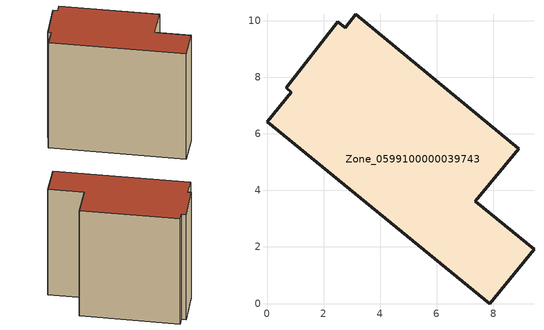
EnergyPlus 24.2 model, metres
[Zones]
Zone_0599100000039743
 floor ground (C_G): 2.76,9.75 3.14,10.22 8.9,5.48 7.36,3.61 9.44,1.91 7.87,0 0,6.43 0.86,7.47 0.68,7.62 2.5,9.96 z0
 wall outside (C_F): 0,6.43 7.87,0 9.44,1.91 7.36,3.61 8.9,5.48 3.14,10.22 2.76,9.75 2.5,9.96 0.68,7.62 0.86,7.47 0,6.43 z0:9.22
 roof outside (C_R): 2.5,9.96 0.68,7.62 0.86,7.47 0,6.43 7.87,0 9.44,1.91 7.36,3.61 8.9,5.48 3.14,10.22 2.76,9.75 z9.22
[BUILDING]
Pand.0599100000039743: North Axis=0; Terrain=City; Loads Convergence Tolerance Value=0.04; Temperature Convergence Tolerance Value=0.4; Solar Distribution=FullExterior; Maximum Number of Warmup Days=25; Minimum Number of Warmup Days=1
[Site:Location]
Rotterdam.The.Hague.AP_ZH_NLD Design_Conditions: Latitude=51.96; Longitude=4.45; Time Zone=1; Elevation=-4.5
[SITE:GROUNDTEMPERATURE:BUILDINGSURFACE]
18, 18, 18, 18, 18, 18, 18, 18, 18, 18, 18, 18
[MATERIAL] Thermal Absorptance=0.9; Solar Absorptance=0.7; Visible Absorptance=0.7
Name | Roughness | Thickness | Conductivity | Density | Specific Heat
G.TI.1946 | MediumSmooth | 0.15 | 1 | 540 | 1210
F.TI.1946 | Rough | 0.3 | 0.857143 | 1920 | 840
R.TI.1946 | MediumRough | 0.2 | 0.1 | 1500 | 1000
[CONSTRUCTION]
C_G: G.TI.1946
C_F: F.TI.1946
C_R: R.TI.1946
[ZONE]
Zone_0599100000039743: Type=1; Multiplier=1; Ceiling Height=Autocalculate; Volume=Autocalculate; Floor Area=autocalculate; Part of Total Floor Area=Yes
[ZONEINFILTRATION:DESIGNFLOWRATE]
Infil_Zone_0599100000039743: Zone or ZoneList or Space or SpaceList=Zone_0599100000039743; Schedule=AlwaysOn; Design Flow Rate Calculation Method=Flow/Area; Flow Rate per Floor Area=0.003; Constant Term Coefficient=1; Temperature Term Coefficient=0; Velocity Term Coefficient=0; Velocity Squared Term Coefficient=0
[HVACTEMPLATE:ZONE:IDEALLOADSAIRSYSTEM]
Zone_0599100000039743: Maximum Heating Supply Air Temperature=50; Minimum Cooling Supply Air Temperature=13; Maximum Heating Supply Air Humidity Ratio=0.0156; Minimum Cooling Supply Air Humidity Ratio=0.0077; Heating Limit=NoLimit; Cooling Limit=NoLimit; Dehumidification Control Type=ConstantSensibleHeatRatio; Cooling Sensible Heat Ratio=0.7; Dehumidification Setpoint=60; Humidification Control Type=None; Humidification Setpoint=30; Outdoor Air Method=None; Outdoor Air Flow Rate per Person=0.00944; Outdoor Air Flow Rate per Zone Floor Area=0; Outdoor Air Flow Rate per Zone=0; Demand Controlled Ventilation Type=None; Outdoor Air Economizer Type=NoEconomizer; Heat Recovery Type=None; Sensible Heat Recovery Effectiveness=0.7; Latent Heat Recovery Effectiveness=0.65
[ZONECONTROL:THERMOSTAT]
ThermostatControl_Zone_0599100000039743: Zone or ZoneList=Zone_0599100000039743; Control Type Schedule=DualSetpointControlType; Control 1=Thermostat_Zone_0599100000039743; Temperature Difference Between Cutout And Setpoint=0
[THERMOSTATSETPOINT:DUALSETPOINT]
Thermostat_Zone_0599100000039743: Heating Setpoint Temperature Schedule=HeatingSetpoint_Zone_0599100000039743; Cooling Setpoint Temperature Schedule=CoolingSetpoint_Zone_0599100000039743
[SCHEDULE:COMPACT]
HeatingSetpoint_Zone_0599100000039743: Through: 12/31, For: AllDays, Until: 24:00, 21
CoolingSetpoint_Zone_0599100000039743: Through: 12/31, For: AllDays, Until: 24:00, 24
DualSetpointControlType: Through: 12/31, For: AllDays, Until: 24:00, 4
AlwaysOn: Through: 12/31, For: AllDays, Until: 24:00, 1
